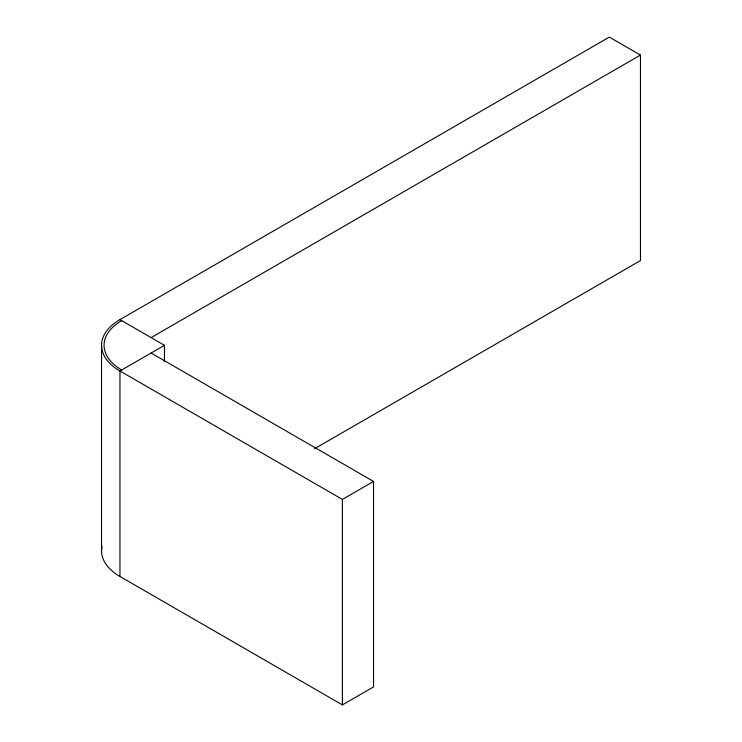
<?xml version="1.0" encoding="UTF-8"?>
<svg xmlns="http://www.w3.org/2000/svg" width="742" height="742" viewBox="0 0 742 742"><rect width="100%" height="100%" fill="white"/><g stroke="black" fill="none" stroke-linecap="round" stroke-linejoin="round"><path stroke-width="1.11" d="M151.108 353.016L373.541 481.437L373.541 686.925L342.396 704.9L119.963 576.478L119.963 371A62.912 36.321 0 0 1 119.963 319.626L609.321 37.1L640.467 55.075L640.467 260.563L314.562 448.715M151.108 337.61L640.467 55.075M164.446 361.475L164.446 345.318L119.963 371L342.396 499.422L373.541 481.437M119.963 319.626L164.446 345.318M342.396 499.422L342.396 704.9M101.533 345.318L101.533 550.796M121.744 369.97A60.399 34.874 0 0 1 121.744 320.655M119.963 576.478A62.912 36.321 0 0 1 102.071 546.047"/></g></svg>
